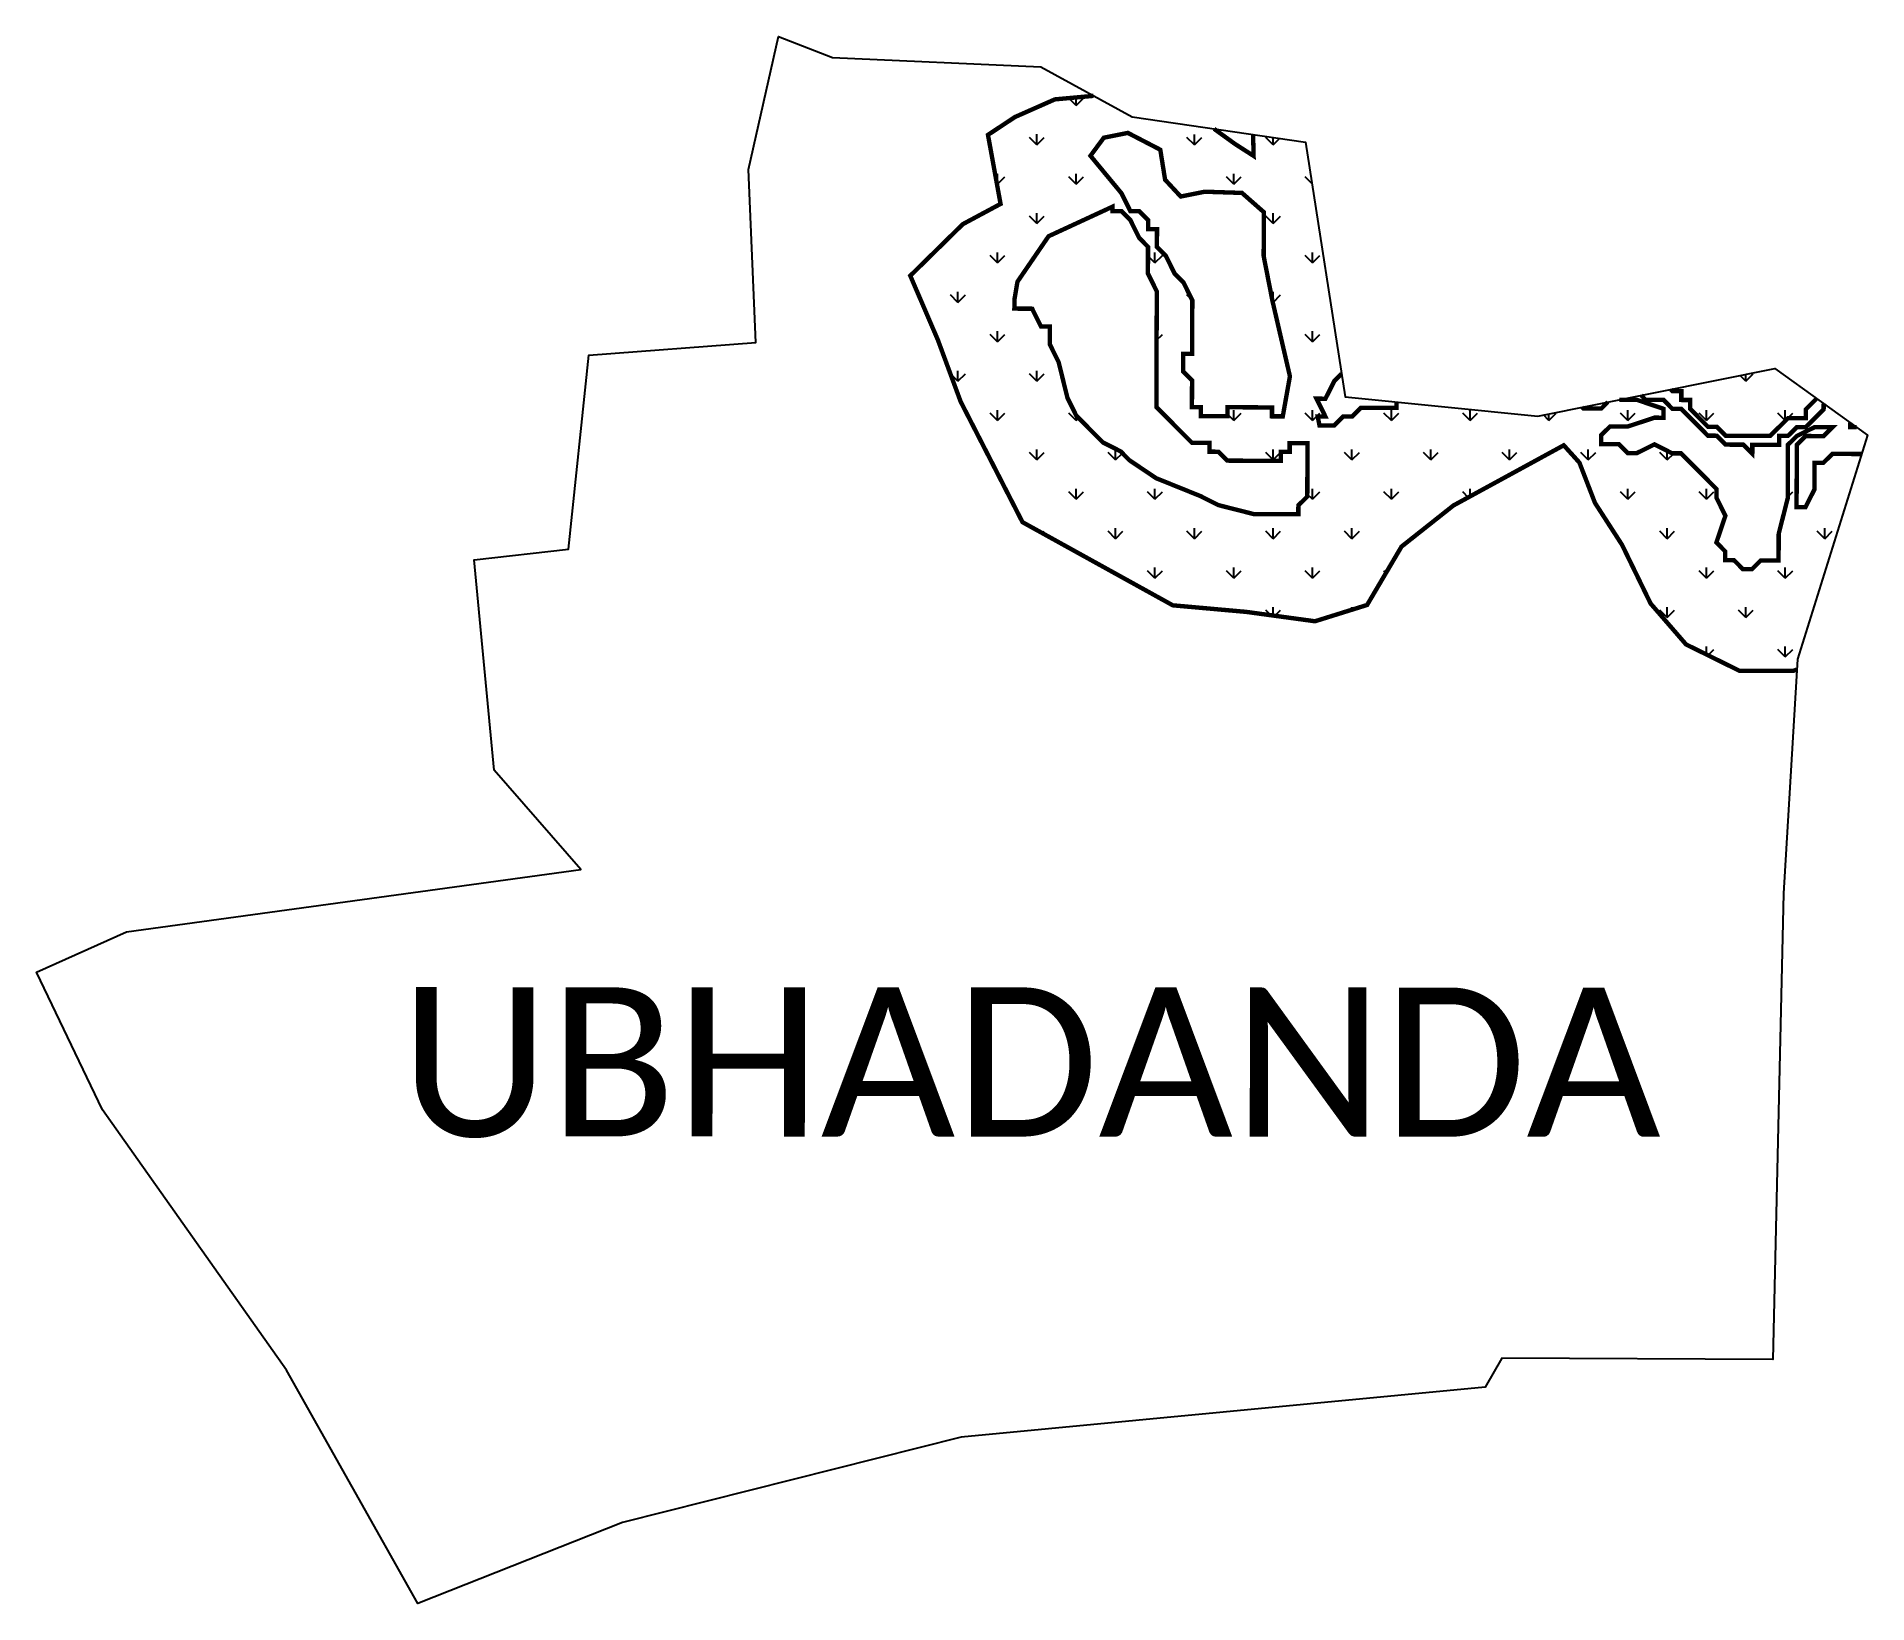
# Model space of a CAD drawing. Header units: metres. Extents: x 352953 to 353788, y 1752586 to 1753301.
import ezdxf

# ---------------------------------------------------------------- set-up
doc = ezdxf.new("R2010")
doc.units = ezdxf.units.M
doc.layers.add('MANGROOVES BUFFER ZONE', color=120, linetype='Continuous')
doc.layers.add('VILLAGE NAME', color=250, linetype='Continuous')

msp = doc.modelspace()

# ---------------------------------------------------------------- hatches: boundary and pattern name
at = {"layer": 'MANGROOVES BUFFER ZONE'}
h = msp.add_hatch(dxfattribs=at)
h.set_pattern_fill('GRASS', color=256)
h.paths.add_polyline_path([(353649.26, 1753114.32), (353656.39, 1753106.43), (353663.49, 1753088.05), (353675.83, 1753068.93), (353688.85, 1753042.18), (353705.01, 1753023.52), (353729.31, 1753011.52), (353753.88, 1753011.43), (353755.5, 1753012.06), (353755.78, 1753016.82), (353784.99, 1753110.34), (353771.72, 1753110.39), (353767.65, 1753106.35), (353763.59, 1753106.36), (353763.55, 1753094.19), (353759.46, 1753086.1), (353755.41, 1753086.11), (353755.51, 1753114.51), (353759.58, 1753118.55), (353767.69, 1753118.52), (353771.76, 1753122.56), (353763.65, 1753122.59), (353755.52, 1753118.56), (353751.45, 1753114.52), (353751.37, 1753090.18), (353747.25, 1753073.97), (353747.21, 1753061.8), (353739.1, 1753061.83), (353735.03, 1753057.78), (353730.97, 1753057.8), (353726.93, 1753061.87), (353722.87, 1753061.89), (353722.89, 1753065.94), (353718.85, 1753070.01), (353722.95, 1753082.17), (353718.92, 1753090.3), (353718.93, 1753094.35), (353710.85, 1753102.5), (353706.81, 1753106.57), (353702.77, 1753110.64), (353698.71, 1753110.65), (353690.61, 1753114.74), (353682.49, 1753110.71), (353678.43, 1753110.73), (353674.39, 1753114.8), (353666.28, 1753114.83), (353666.29, 1753118.88), (353670.36, 1753122.92), (353678.47, 1753122.9), (353690.66, 1753126.91), (353694.71, 1753126.89), (353694.73, 1753130.95), (353682.57, 1753135.05), (353674.6, 1753135.08), (353669.32, 1753134.02), (353666.33, 1753131.05), (353658.22, 1753131.08), (353657.63, 1753131.68), (353637.38, 1753127.62), (353573.05, 1753134.05), (353573.04, 1753131.39), (353556.82, 1753131.44), (353552.75, 1753127.4), (353548.69, 1753127.42), (353544.62, 1753123.37), (353537.89, 1753123.4), (353537.08, 1753127.46), (353540.58, 1753127.45), (353536.55, 1753135.57), (353540.61, 1753135.56), (353544.69, 1753143.66), (353548, 1753146.94), (353531.5, 1753252.55), (353507.64, 1753256.02), (353507.86, 1753246.27), (353499.39, 1753251.7), (353489.85, 1753258.6), (353452.49, 1753264.04), (353434.91, 1753273.65), (353417.26, 1753272.04), (353399.1, 1753264.01), (353386.76, 1753255.86), (353392.5, 1753224.38), (353375.29, 1753215.14), (353351.35, 1753191.62), (353363.91, 1753162.39), (353374.31, 1753134.22), (353402.5, 1753079.26), (353471.02, 1753041.35), (353504.57, 1753038.35), (353535.85, 1753034.08), (353559.6, 1753041.5), (353575.3, 1753068.13), (353598.99, 1753086.89)])
h.paths.add_polyline_path([(353532.34, 1753090.96), (353528.27, 1753086.92), (353528.25, 1753082.86), (353507.97, 1753082.94), (353491.76, 1753087.05), (353483.66, 1753091.14), (353463.41, 1753099.32), (353451.27, 1753107.48), (353447.23, 1753111.55), (353439.13, 1753115.64), (353435.09, 1753119.71), (353427.01, 1753127.85), (353422.98, 1753135.98), (353418.98, 1753152.22), (353414.96, 1753160.35), (353414.99, 1753168.46), (353410.93, 1753168.48), (353406.9, 1753176.6), (353398.79, 1753176.63), (353398.81, 1753180.69), (353400.21, 1753188.91), (353414.38, 1753209.63), (353443.58, 1753223.13), (353443.57, 1753221.1), (353447.62, 1753221.08), (353451.67, 1753217.01), (353455.69, 1753208.88), (353459.73, 1753204.81), (353459.69, 1753192.64), (353463.72, 1753184.51), (353463.53, 1753131.78), (353471.61, 1753123.63), (353475.65, 1753119.56), (353479.7, 1753115.49), (353487.81, 1753115.46), (353487.79, 1753111.41), (353491.85, 1753111.39), (353495.89, 1753107.32), (353520.23, 1753107.23), (353520.24, 1753111.29), (353524.3, 1753111.28), (353524.31, 1753115.33), (353532.42, 1753115.3)], flags=16)
h.paths.add_polyline_path([(353521.16, 1753127.51), (353516.24, 1753127.53), (353516.26, 1753131.59), (353495.98, 1753131.66), (353495.96, 1753127.6), (353483.8, 1753127.65), (353483.81, 1753131.7), (353479.75, 1753131.72), (353479.8, 1753143.89), (353475.76, 1753147.96), (353475.78, 1753156.07), (353479.84, 1753156.06), (353479.93, 1753180.4), (353475.9, 1753188.53), (353471.86, 1753192.6), (353467.83, 1753200.73), (353463.79, 1753204.8), (353463.82, 1753212.91), (353459.76, 1753212.93), (353459.78, 1753216.98), (353455.74, 1753221.05), (353451.68, 1753221.07), (353447.65, 1753229.2), (353433.49, 1753246.32), (353439.58, 1753254.57), (353450.53, 1753256.76), (353465.32, 1753249.09), (353467.51, 1753235.41), (353474.63, 1753227.75), (353485.58, 1753229.94), (353502.56, 1753229.39), (353512.52, 1753220.62), (353512.45, 1753200.57), (353516.43, 1753180.27), (353524.42, 1753145.76)], flags=16)
h = msp.add_hatch(dxfattribs=at)
h.set_pattern_fill('GRASS', color=256)
h.paths.add_polyline_path([(353764.56, 1753135.62), (353745.56, 1753149.3), (353698.08, 1753139.79), (353698.81, 1753139.05), (353702.87, 1753139.04), (353702.85, 1753134.98), (353706.91, 1753134.96), (353706.89, 1753130.91), (353710.94, 1753126.84), (353714.98, 1753122.77), (353719.03, 1753122.75), (353723.08, 1753118.68), (353743.36, 1753118.61), (353747.43, 1753122.65), (353751.5, 1753126.69), (353759.61, 1753126.66), (353759.62, 1753130.72)])

# ---------------------------------------------------------------- linework, layer by layer
at = {"color": 3}
for points in [[(353452.49, 1753264.04), (353531.5, 1753252.55), (353549.65, 1753136.39), (353637.38, 1753127.62), (353745.56, 1753149.3), (353787.68, 1753118.98), (353755.78, 1753016.82), (353749.47, 1752910.01), (353744.64, 1752697.48), (353621.03, 1752698.05), (353613.5, 1752684.85), (353374.54, 1752662.09), (353220.2, 1752623.09), (353126.86, 1752586.26), (353066.91, 1752692.65), (352983.15, 1752811.33), (352953.04, 1752874.07), (352994.06, 1752892.45), (353201.22, 1752920.92), (353161.68, 1752966.2), (353152.56, 1753062.16), (353195.48, 1753066.88), (353204.74, 1753155.42), (353281, 1753161.14), (353277.63, 1753240.11), (353291.32, 1753300.66), (353315.91, 1753291.07), (353410.83, 1753286.81)], [(353410.83, 1753286.81), (353452.49, 1753264.04)]]:
    msp.add_lwpolyline(points, dxfattribs=at)
at = {"layer": 'MANGROOVES BUFFER ZONE', "const_width": 2}
for points in [[(353434.91, 1753273.65), (353417.26, 1753272.04), (353399.1, 1753264.01), (353386.76, 1753255.86), (353392.5, 1753224.38), (353375.29, 1753215.14), (353351.35, 1753191.62), (353363.91, 1753162.39), (353374.31, 1753134.22), (353402.5, 1753079.26), (353471.02, 1753041.35), (353504.57, 1753038.35), (353535.85, 1753034.08), (353559.6, 1753041.5), (353575.3, 1753068.13), (353598.99, 1753086.89), (353649.26, 1753114.32), (353656.39, 1753106.43), (353663.49, 1753088.05), (353675.83, 1753068.93), (353688.85, 1753042.18), (353705.01, 1753023.52), (353729.31, 1753011.52), (353753.88, 1753011.43), (353755.5, 1753012.06)], [(353507.64, 1753256.02), (353507.86, 1753246.27), (353499.39, 1753251.7), (353489.85, 1753258.6)], [(353573.05, 1753134.05), (353573.04, 1753131.39), (353556.82, 1753131.44), (353552.75, 1753127.4), (353548.69, 1753127.42), (353544.62, 1753123.37), (353537.89, 1753123.4), (353537.08, 1753127.46), (353540.58, 1753127.45), (353536.55, 1753135.57), (353540.61, 1753135.56), (353544.69, 1753143.66), (353548, 1753146.94)], [(353669.32, 1753134.02), (353666.33, 1753131.05), (353658.22, 1753131.08), (353657.63, 1753131.68)], [(353784.99, 1753110.34), (353771.72, 1753110.39), (353767.65, 1753106.35), (353763.59, 1753106.36), (353763.55, 1753094.19), (353759.46, 1753086.1), (353755.41, 1753086.11), (353755.51, 1753114.51), (353759.58, 1753118.55), (353767.69, 1753118.52), (353771.76, 1753122.56), (353763.65, 1753122.59), (353755.52, 1753118.56), (353751.45, 1753114.52), (353751.37, 1753090.18), (353747.25, 1753073.97), (353747.21, 1753061.8), (353739.1, 1753061.83), (353735.03, 1753057.78), (353730.97, 1753057.8), (353726.93, 1753061.87), (353722.87, 1753061.89), (353722.89, 1753065.94), (353718.85, 1753070.01), (353722.95, 1753082.17), (353718.92, 1753090.3), (353718.93, 1753094.35), (353710.85, 1753102.5), (353706.81, 1753106.57), (353702.77, 1753110.64), (353698.71, 1753110.65), (353690.61, 1753114.74), (353682.49, 1753110.71), (353678.43, 1753110.73), (353674.39, 1753114.8), (353666.28, 1753114.83), (353666.29, 1753118.88), (353670.36, 1753122.92), (353678.47, 1753122.9), (353690.66, 1753126.91), (353694.71, 1753126.89), (353694.73, 1753130.95), (353682.57, 1753135.05), (353674.6, 1753135.08)], [(353684.6, 1753137.08), (353686.63, 1753135.04), (353694.74, 1753135.01), (353698.78, 1753130.94), (353702.84, 1753130.92), (353706.88, 1753126.85), (353710.92, 1753122.78), (353714.96, 1753118.71), (353719.02, 1753118.69), (353723.06, 1753114.62), (353731.17, 1753114.59), (353735.22, 1753110.52), (353735.23, 1753114.58), (353747.4, 1753114.54), (353747.41, 1753118.59), (353751.47, 1753118.58), (353755.54, 1753122.62), (353759.6, 1753122.61), (353767.74, 1753130.69), (353767.75, 1753133.33)], [(353764.56, 1753135.62), (353759.62, 1753130.72), (353759.61, 1753126.66), (353751.5, 1753126.69), (353747.43, 1753122.65), (353743.36, 1753118.61), (353723.08, 1753118.68), (353719.03, 1753122.75), (353714.98, 1753122.77), (353710.94, 1753126.84), (353706.89, 1753130.91), (353706.91, 1753134.96), (353702.85, 1753134.98), (353702.87, 1753139.04), (353698.81, 1753139.05), (353698.08, 1753139.79)], [(353779.88, 1753124.6), (353779.88, 1753122.53), (353782.76, 1753122.52)]]:
    msp.add_lwpolyline(points, dxfattribs=at)
for points in [[(353439.58, 1753254.57), (353450.53, 1753256.76), (353465.32, 1753249.09), (353467.51, 1753235.41), (353474.63, 1753227.75), (353485.58, 1753229.94), (353502.56, 1753229.39), (353512.52, 1753220.62), (353512.45, 1753200.57), (353516.43, 1753180.27), (353524.42, 1753145.76), (353521.16, 1753127.51), (353516.24, 1753127.53), (353516.26, 1753131.59), (353495.98, 1753131.66), (353495.96, 1753127.6), (353483.8, 1753127.65), (353483.81, 1753131.7), (353479.75, 1753131.72), (353479.8, 1753143.89), (353475.76, 1753147.96), (353475.78, 1753156.07), (353479.84, 1753156.06), (353479.93, 1753180.4), (353475.9, 1753188.53), (353471.86, 1753192.6), (353467.83, 1753200.73), (353463.79, 1753204.8), (353463.82, 1753212.91), (353459.76, 1753212.93), (353459.78, 1753216.98), (353455.74, 1753221.05), (353451.68, 1753221.07), (353447.65, 1753229.2), (353433.49, 1753246.32), (353439.58, 1753254.57)], [(353414.38, 1753209.63), (353443.58, 1753223.13), (353443.57, 1753221.1), (353447.62, 1753221.08), (353451.67, 1753217.01), (353455.69, 1753208.88), (353459.73, 1753204.81), (353459.69, 1753192.64), (353463.72, 1753184.51), (353463.53, 1753131.78), (353471.61, 1753123.63), (353475.65, 1753119.56), (353479.7, 1753115.49), (353487.81, 1753115.46), (353487.79, 1753111.41), (353491.85, 1753111.39), (353495.89, 1753107.32), (353520.23, 1753107.23), (353520.24, 1753111.29), (353524.3, 1753111.28), (353524.31, 1753115.33), (353532.42, 1753115.3), (353532.34, 1753090.96), (353528.27, 1753086.92), (353528.25, 1753082.86), (353507.97, 1753082.94), (353491.76, 1753087.05), (353483.66, 1753091.14), (353463.41, 1753099.32), (353451.27, 1753107.48), (353447.23, 1753111.55), (353439.13, 1753115.64), (353435.09, 1753119.71), (353427.01, 1753127.85), (353422.98, 1753135.98), (353418.98, 1753152.22), (353414.96, 1753160.35), (353414.99, 1753168.46), (353410.93, 1753168.48), (353406.9, 1753176.6), (353398.79, 1753176.63), (353398.81, 1753180.69), (353400.21, 1753188.91), (353414.38, 1753209.63)]]:
    msp.add_lwpolyline(points, close=True, dxfattribs=at)

# ---------------------------------------------------------------- texts
at = {"layer": 'VILLAGE NAME', "insert": (353118.75, 1752867.25), "char_height": 68.0374, "attachment_point": 1, "rotation": 359.9793}
msp.add_mtext_dynamic_manual_height_columns('{\\fCalibri|b0|i0|c0|p34;UBHADANDA}', width=671.3793, gutter_width=340.19, heights=[0], dxfattribs=at)

doc.saveas('drawing.dxf')
